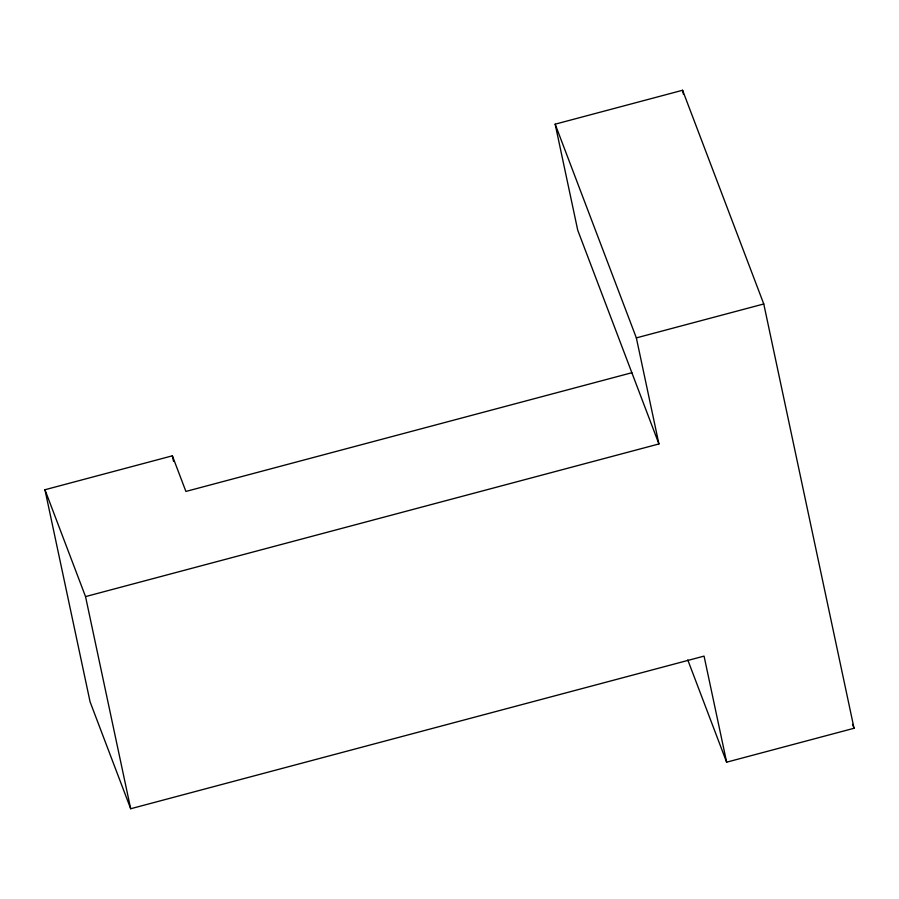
<?xml version="1.0" encoding="UTF-8"?>
<svg xmlns="http://www.w3.org/2000/svg" width="899" height="899" viewBox="0 0 899 899"><rect width="100%" height="100%" fill="white"/><g stroke="black" fill="none" stroke-linecap="round" stroke-linejoin="round"><path stroke-width="1.35" d="M631.862 372.725L185.902 491.438L172.372 455.815L44.95 489.741L85.54 596.599L658.922 443.96L577.742 230.245L555.166 124.174L682.588 90.26L763.768 303.974L854.05 728.269L726.628 762.183L687.78 659.922M555.166 124.174L636.357 337.889L763.768 303.974M44.95 489.741L90.091 701.883L130.681 808.74L704.063 656.113L726.628 762.183M852.555 724.336L854.05 728.269M682.588 90.26L683.454 94.339M636.357 337.889L658.922 443.96M172.372 455.815L173.529 461.299M85.54 596.599L130.681 808.74"/></g></svg>
